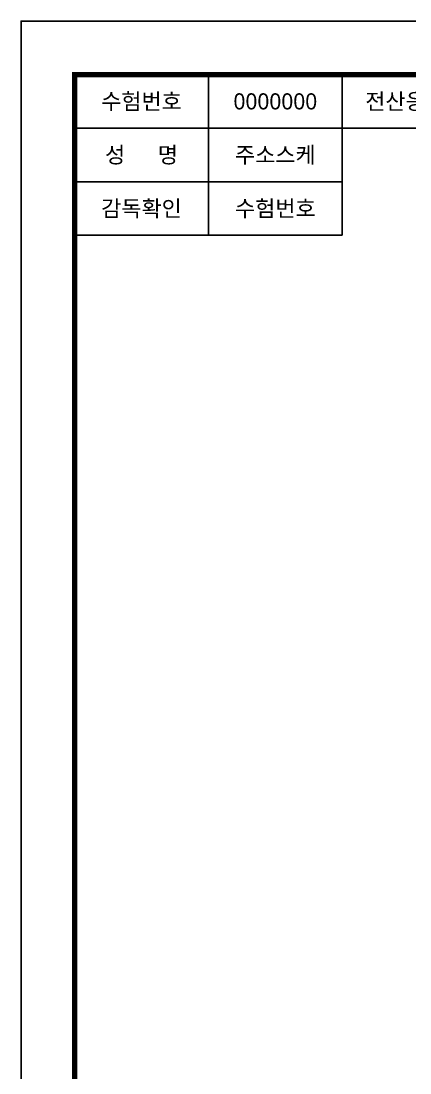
# Model space of a CAD drawing. Header units: millimetres. Extents: x 9763 to 39463, y 11138 to 32140.
# Drawn here: x 9763 to 14900, y 18249 to 32140 of the extents above; entities that cross this region are included whole.
import ezdxf
from ezdxf.enums import TextEntityAlignment as Align

# ---------------------------------------------------------------- set-up
doc = ezdxf.new("R2010")
doc.units = ezdxf.units.MM
doc.header["$LTSCALE"] = 20
doc.layers.add('Layer6', color=7, linetype='Continuous')
doc.styles.get("Standard").update_dxf_attribs({"font": 'malgun.ttf'})

msp = doc.modelspace()

# ---------------------------------------------------------------- linework, layer by layer
at = {"layer": 'Layer6'}
for p, q in [((17541.225, 31432.9), (10469.797, 31432.9)), ((10469.797, 31432.9), (10469.797, 29311.472)), ((12237.654, 31432.9), (12237.654, 29311.472)), ((14005.511, 31432.9), (14005.511, 29311.472)), ((17541.225, 30725.758), (10469.797, 30725.758)), ((10469.797, 30018.615), (14005.511, 30018.615)), ((10469.797, 29311.472), (14005.511, 29311.472))]:
    msp.add_line(p, q, dxfattribs=at)
msp.add_lwpolyline([(9762.654, 11137.9), (39462.654, 11137.9), (39462.654, 32140.043), (9762.654, 32140.043)], close=True, dxfattribs=at)
at = {"layer": 'Layer6', "const_width": 70.714}
msp.add_lwpolyline([(10469.797, 11845.043), (38755.511, 11845.043), (38755.511, 31432.9), (10469.797, 31432.9)], close=True, dxfattribs=at)

# ---------------------------------------------------------------- texts
at = {"layer": 'Layer6'}
for s, height, p in [('수험번호', 212.1429, (11353.725, 31079.329)), ('0000000', 212.1429, (13121.583, 31079.329)), ('전산응용건축제도기능사', 212.14286, (15773.368, 31079.329)), ('성      명', 212.1429, (11353.725, 30372.186)), ('주소스케', 212.1429, (13121.583, 30372.186)), ('감독확인', 212.1429, (11353.725, 29665.043)), ('수험번호', 212.1429, (13121.583, 29665.043))]:
    msp.add_text(s, height=height, dxfattribs=at).set_placement(p, align=Align.MIDDLE_CENTER)

doc.saveas('drawing.dxf')
